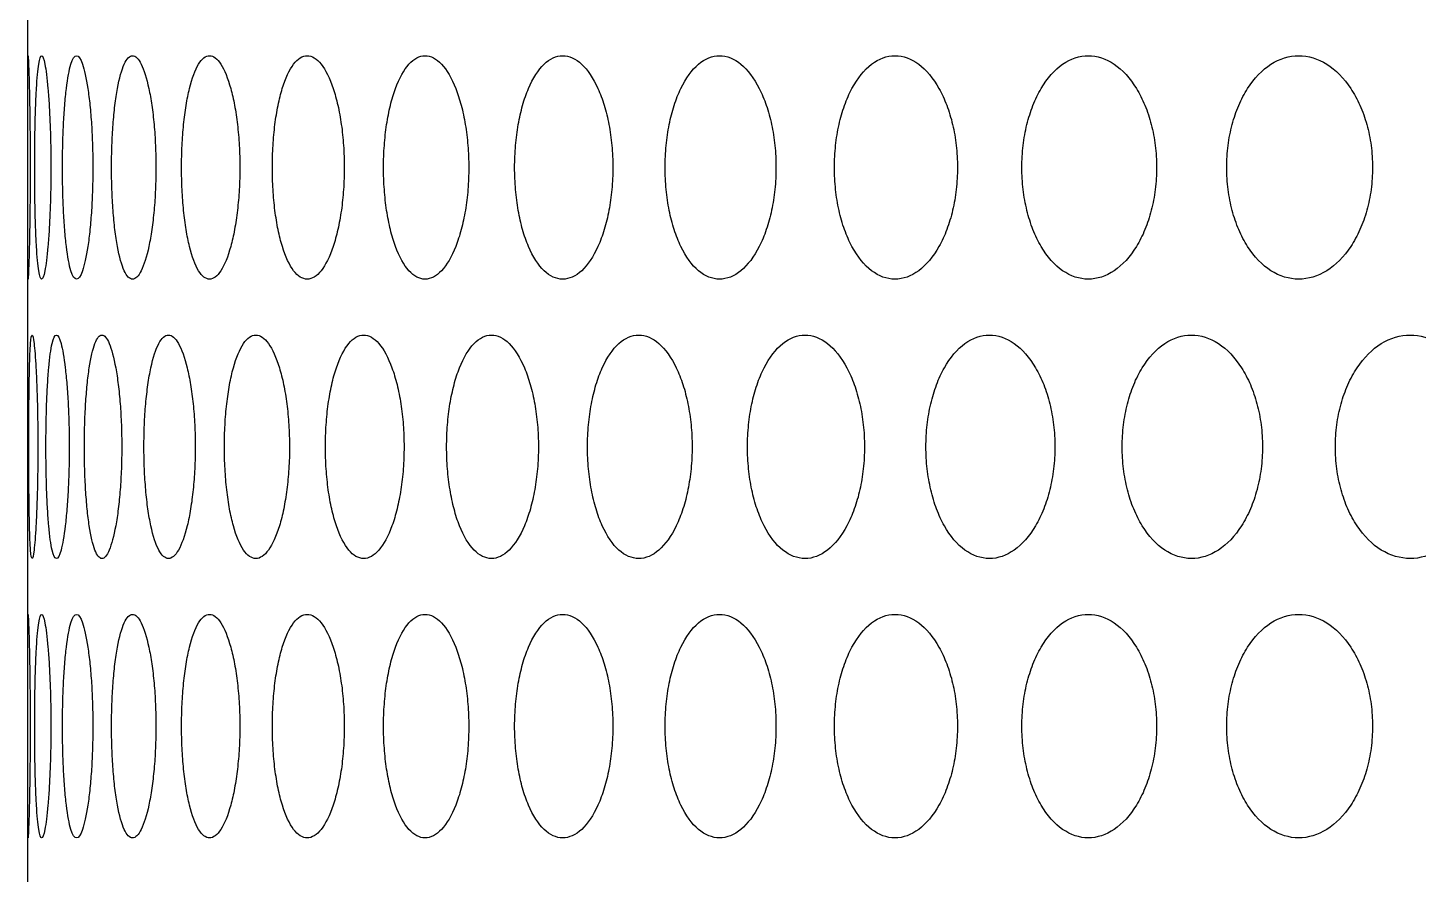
# Model space of a CAD drawing. Header units: millimetres. Extents: x 324 to 7054, y -67 to 2159.
# Drawn here: x 543.51 to 593.29, y 383.7 to 414 of the extents above; entities that cross this region are included whole.
import ezdxf

# ---------------------------------------------------------------- set-up
doc = ezdxf.new("R2010")
doc.units = ezdxf.units.MM
doc.header["$LTSCALE"] = 153.67
doc.layers.get('0').update_dxf_attribs({"linetype": 'CONTINUOUS'})
doc.layers.add('02___PRT_ALL_AXES', color=7, linetype='CONTINUOUS')

msp = doc.modelspace()

# ---------------------------------------------------------------- linework, layer by layer
at = {"linetype": 'Continuous'}
msp.add_line((543.51376, 232.49176), (543.51376, 776), dxfattribs=at)
at = {"layer": '02___PRT_ALL_AXES', "linetype": 'Continuous'}
for points, knots in [([(543.51376, 412.64766), (543.51376, 412.66388), (543.51391, 412.88757), (543.51862, 413.10456), (543.53924, 412.79082), (543.56273, 412.05038), (543.57964, 411.2386), (543.5899, 410.54817), (543.59669, 409.79095), (543.59826, 409.2663), (543.59827, 409)], [0, 0, 0, 0, 0.01486274, 0.21189019, 0.40891765, 0.6059451, 0.70445882, 0.80297255, 0.90148627, 1, 1, 1, 1]), ([(543.76057, 409), (543.76059, 409.26583), (543.76323, 409.78945), (543.77518, 410.54514), (543.79491, 411.23528), (543.83204, 412.04859), (543.89843, 412.7909), (544.00553, 413.10456), (544.12615, 412.79082), (544.2201, 412.05038), (544.27938, 411.2386), (544.31321, 410.54817), (544.33473, 409.79095), (544.33961, 409.2663), (544.33964, 409)], [0, 0, 0, 0, 0.0625, 0.125, 0.1875, 0.25, 0.375, 0.5, 0.625, 0.75, 0.8125, 0.875, 0.9375, 1, 1, 1, 1]), ([(544.75617, 409), (544.75621, 409.26583), (544.76214, 409.78945), (544.78873, 410.54514), (544.83193, 411.23528), (544.91134, 412.04859), (545.04805, 412.7909), (545.25503, 413.10456), (545.47516, 412.79082), (545.63919, 412.05038), (545.7406, 411.2386), (545.79787, 410.54817), (545.83403, 409.79095), (545.8422, 409.2663), (545.84226, 409)], [0, 0, 0, 0, 0.0625, 0.125, 0.1875, 0.25, 0.375, 0.5, 0.625, 0.75, 0.8125, 0.875, 0.9375, 1, 1, 1, 1]), ([(546.51134, 409), (546.5114, 409.26583), (546.52061, 409.78945), (546.56174, 410.54514), (546.62822, 411.23528), (546.74959, 412.04859), (546.95608, 412.7909), (547.2621, 413.10456), (547.58087, 412.79082), (547.81432, 412.05038), (547.95747, 411.2386), (548.03794, 410.54817), (548.08859, 409.79095), (548.10003, 409.2663), (548.1001, 409)], [0, 0, 0, 0, 0.0625, 0.125, 0.1875, 0.25, 0.375, 0.5, 0.625, 0.75, 0.8125, 0.875, 0.9375, 1, 1, 1, 1]), ([(549.01907, 409), (549.01915, 409.26583), (549.03159, 409.78945), (549.08709, 410.54514), (549.17659, 411.23528), (549.33944, 412.04859), (549.61488, 412.7909), (550.01872, 413.10456), (550.43485, 412.79082), (550.73679, 412.05038), (550.92109, 411.2386), (551.02445, 410.54817), (551.0894, 409.79095), (551.10404, 409.2663), (551.10414, 409)], [0, 0, 0, 0, 0.0625, 0.125, 0.1875, 0.25, 0.375, 0.5, 0.625, 0.75, 0.8125, 0.875, 0.9375, 1, 1, 1, 1]), ([(552.26931, 409), (552.26942, 409.26583), (552.28504, 409.78945), (552.35469, 410.54514), (552.46685, 411.23528), (552.67052, 412.04859), (553.01382, 412.7909), (553.51386, 413.10456), (554.02567, 412.79082), (554.3949, 412.05038), (554.61962, 411.2386), (554.74544, 410.54817), (554.82443, 409.79095), (554.84223, 409.2663), (554.84234, 409)], [0, 0, 0, 0, 0.0625, 0.125, 0.1875, 0.25, 0.375, 0.5, 0.625, 0.75, 0.8125, 0.875, 0.9375, 1, 1, 1, 1]), ([(556.24906, 409), (556.24918, 409.26583), (556.26793, 409.78945), (556.35145, 410.54514), (556.48581, 411.23528), (556.7295, 412.04859), (557.13927, 412.7909), (557.73351, 413.10456), (558.33897, 412.79082), (558.77401, 412.05038), (559.03824, 411.2386), (559.18603, 410.54817), (559.27873, 409.79095), (559.29962, 409.2663), (559.29975, 409)], [0, 0, 0, 0, 0.0625, 0.125, 0.1875, 0.25, 0.375, 0.5, 0.625, 0.75, 0.8125, 0.875, 0.9375, 1, 1, 1, 1]), ([(560.94238, 409), (560.94252, 409.26583), (560.96431, 409.78945), (561.06137, 410.54514), (561.21741, 411.23528), (561.50012, 412.04859), (561.97474, 412.7909), (562.6608, 413.10456), (563.35748, 412.79082), (563.85658, 412.05038), (564.15927, 411.2386), (564.32844, 410.54817), (564.43448, 409.79095), (564.45837, 409.2663), (564.45852, 409)], [0, 0, 0, 0, 0.0625, 0.125, 0.1875, 0.25, 0.375, 0.5, 0.625, 0.75, 0.8125, 0.875, 0.9375, 1, 1, 1, 1]), ([(566.33048, 409), (566.33065, 409.26583), (566.3554, 409.78945), (566.4656, 410.54514), (566.64269, 411.23528), (566.96331, 412.04859), (567.50086, 412.7909), (568.276, 413.10456), (569.0611, 412.79082), (569.62227, 412.05038), (569.96221, 411.2386), (570.15207, 410.54817), (570.27104, 409.79095), (570.29783, 409.2663), (570.29801, 409)], [0, 0, 0, 0, 0.0625, 0.125, 0.1875, 0.25, 0.375, 0.5, 0.625, 0.75, 0.8125, 0.875, 0.9375, 1, 1, 1, 1]), ([(572.39181, 409), (572.39199, 409.26583), (572.4196, 409.78945), (572.54251, 410.54514), (572.73994, 411.23528), (573.09717, 412.04859), (573.69551, 412.7909), (574.55662, 413.10456), (575.42702, 412.79082), (576.048, 412.05038), (576.42384, 411.2386), (576.63363, 410.54817), (576.76505, 409.79095), (576.79463, 409.2663), (576.79483, 409)], [0, 0, 0, 0, 0.0625, 0.125, 0.1875, 0.25, 0.375, 0.5, 0.625, 0.75, 0.8125, 0.875, 0.9375, 1, 1, 1, 1]), ([(579.10209, 409), (579.10229, 409.26583), (579.13265, 409.78945), (579.26777, 410.54514), (579.48475, 411.23528), (579.87717, 412.04859), (580.5339, 412.7909), (581.47754, 413.10456), (582.42974, 412.79082), (583.10805, 412.05038), (583.51827, 411.2386), (583.74717, 410.54817), (583.8905, 409.79095), (583.92276, 409.2663), (583.92298, 409)], [0, 0, 0, 0, 0.0625, 0.125, 0.1875, 0.25, 0.375, 0.5, 0.625, 0.75, 0.8125, 0.875, 0.9375, 1, 1, 1, 1]), ([(586.43446, 409), (586.43468, 409.26583), (586.46766, 409.78945), (586.61446, 410.54514), (586.85012, 411.23528), (587.27617, 412.04859), (587.98865, 412.7909), (589.01104, 413.10456), (590.04123, 412.79082), (590.77416, 412.05038), (591.21713, 411.2386), (591.4642, 410.54817), (591.61888, 409.79095), (591.6537, 409.2663), (591.65392, 409)], [0, 0, 0, 0, 0.0625, 0.125, 0.1875, 0.25, 0.375, 0.5, 0.625, 0.75, 0.8125, 0.875, 0.9375, 1, 1, 1, 1]), ([(543.59827, 409), (543.59826, 408.73417), (543.5967, 408.21055), (543.58994, 407.45486), (543.5797, 406.76472), (543.56278, 405.95141), (543.53925, 405.2091), (543.51859, 404.89544), (543.51391, 405.11256), (543.51376, 405.33602), (543.51376, 405.35237)], [0, 0, 0, 0, 0.09850114, 0.19700229, 0.29550343, 0.39400458, 0.59100686, 0.78800915, 0.98501144, 1, 1, 1, 1]), ([(544.33964, 409), (544.33961, 408.73417), (544.33475, 408.21055), (544.31332, 407.45486), (544.27958, 406.76472), (544.22029, 405.95141), (544.12624, 405.2091), (544.00532, 404.89544), (543.89852, 405.20918), (543.83217, 405.94962), (543.79504, 406.7614), (543.77524, 407.45183), (543.76324, 408.20905), (543.76058, 408.7337), (543.76057, 409)], [0, 0, 0, 0, 0.0625, 0.125, 0.1875, 0.25, 0.375, 0.5, 0.625, 0.75, 0.8125, 0.875, 0.9375, 1, 1, 1, 1]), ([(545.84226, 409), (545.8422, 408.73417), (545.83406, 408.21055), (545.79805, 407.45486), (545.74095, 406.76472), (545.63953, 405.95141), (545.47533, 405.2091), (545.25462, 404.89544), (545.04822, 405.20918), (544.91161, 405.94962), (544.83219, 406.7614), (544.78887, 407.45183), (544.76216, 408.20905), (544.7562, 408.7337), (544.75617, 409)], [0, 0, 0, 0, 0.0625, 0.125, 0.1875, 0.25, 0.375, 0.5, 0.625, 0.75, 0.8125, 0.875, 0.9375, 1, 1, 1, 1]), ([(548.1001, 409), (548.10003, 408.73417), (548.08864, 408.21055), (548.03819, 407.45486), (547.95795, 406.76472), (547.8148, 405.95141), (547.58111, 405.2091), (547.26151, 404.89544), (546.95633, 405.20918), (546.75, 405.94962), (546.62862, 406.7614), (546.56194, 407.45183), (546.52064, 408.20905), (546.5114, 408.7337), (546.51134, 409)], [0, 0, 0, 0, 0.0625, 0.125, 0.1875, 0.25, 0.375, 0.5, 0.625, 0.75, 0.8125, 0.875, 0.9375, 1, 1, 1, 1]), ([(551.10414, 409), (551.10404, 408.73417), (551.08945, 408.21055), (551.02477, 407.45486), (550.92172, 406.76472), (550.73741, 405.95141), (550.43517, 405.2091), (550.01794, 404.89544), (549.61521, 405.20918), (549.33999, 405.94962), (549.17713, 406.7614), (549.08737, 407.45183), (549.03164, 408.20905), (549.01915, 408.7337), (549.01907, 409)], [0, 0, 0, 0, 0.0625, 0.125, 0.1875, 0.25, 0.375, 0.5, 0.625, 0.75, 0.8125, 0.875, 0.9375, 1, 1, 1, 1]), ([(554.84234, 409), (554.84223, 408.73417), (554.82449, 408.21055), (554.74584, 407.45486), (554.62038, 406.76472), (554.39565, 405.95141), (554.02607, 405.2091), (553.5129, 404.89544), (553.01421, 405.20918), (552.67121, 405.94962), (552.46753, 406.7614), (552.35504, 407.45183), (552.2851, 408.20905), (552.26941, 408.7337), (552.26931, 409)], [0, 0, 0, 0, 0.0625, 0.125, 0.1875, 0.25, 0.375, 0.5, 0.625, 0.75, 0.8125, 0.875, 0.9375, 1, 1, 1, 1]), ([(559.29975, 409), (559.29961, 408.73417), (559.27881, 408.21055), (559.18649, 407.45486), (559.03913, 406.76472), (558.77489, 405.95141), (558.33944, 405.2091), (557.73237, 404.89544), (557.13974, 405.20918), (556.73032, 405.94962), (556.48663, 406.7614), (556.35186, 407.45183), (556.268, 408.20905), (556.24918, 408.7337), (556.24906, 409)], [0, 0, 0, 0, 0.0625, 0.125, 0.1875, 0.25, 0.375, 0.5, 0.625, 0.75, 0.8125, 0.875, 0.9375, 1, 1, 1, 1]), ([(564.45852, 409), (564.45836, 408.73417), (564.43457, 408.21055), (564.32896, 407.45486), (564.16029, 406.76472), (563.85759, 405.95141), (563.35802, 405.2091), (562.65949, 404.89544), (561.97528, 405.20918), (561.50108, 405.94962), (561.21836, 406.7614), (561.06185, 407.45183), (560.96439, 408.20905), (560.94252, 408.7337), (560.94238, 409)], [0, 0, 0, 0, 0.0625, 0.125, 0.1875, 0.25, 0.375, 0.5, 0.625, 0.75, 0.8125, 0.875, 0.9375, 1, 1, 1, 1]), ([(570.29801, 409), (570.29783, 408.73417), (570.27114, 408.21055), (570.15267, 407.45486), (569.96336, 406.76472), (569.62341, 405.95141), (569.06171, 405.2091), (568.27451, 404.89544), (567.50147, 405.20918), (566.96439, 405.94962), (566.64376, 406.7614), (566.46615, 407.45183), (566.35549, 408.20905), (566.33064, 408.7337), (566.33048, 409)], [0, 0, 0, 0, 0.0625, 0.125, 0.1875, 0.25, 0.375, 0.5, 0.625, 0.75, 0.8125, 0.875, 0.9375, 1, 1, 1, 1]), ([(576.79483, 409), (576.79463, 408.73417), (576.76516, 408.21055), (576.63429, 407.45486), (576.4251, 406.76472), (576.04926, 405.95141), (575.42769, 405.2091), (574.55498, 404.89544), (573.69619, 405.20918), (573.09838, 405.94962), (572.74114, 406.7614), (572.54312, 407.45183), (572.4197, 408.20905), (572.39199, 408.7337), (572.39181, 409)], [0, 0, 0, 0, 0.0625, 0.125, 0.1875, 0.25, 0.375, 0.5, 0.625, 0.75, 0.8125, 0.875, 0.9375, 1, 1, 1, 1]), ([(583.92298, 409), (583.92276, 408.73417), (583.89062, 408.21055), (583.74788, 407.45486), (583.51966, 406.76472), (583.10943, 405.95141), (582.43048, 405.2091), (581.47574, 404.89544), (580.53464, 405.20918), (579.8785, 405.94962), (579.48607, 406.7614), (579.26845, 407.45183), (579.13276, 408.20905), (579.10228, 408.7337), (579.10209, 409)], [0, 0, 0, 0, 0.0625, 0.125, 0.1875, 0.25, 0.375, 0.5, 0.625, 0.75, 0.8125, 0.875, 0.9375, 1, 1, 1, 1]), ([(591.65392, 409), (591.65369, 408.73417), (591.61901, 408.21055), (591.46497, 407.45486), (591.21862, 406.76472), (590.77565, 405.95141), (590.04203, 405.2091), (589.00909, 404.89544), (587.98946, 405.20918), (587.2776, 405.94962), (586.85155, 406.7614), (586.6152, 407.45183), (586.46779, 408.20905), (586.43468, 408.7337), (586.43446, 409)], [0, 0, 0, 0, 0.0625, 0.125, 0.1875, 0.25, 0.375, 0.5, 0.625, 0.75, 0.8125, 0.875, 0.9375, 1, 1, 1, 1]), ([(543.54897, 399), (543.54898, 399.26583), (543.54997, 399.78945), (543.55458, 400.54514), (543.56255, 401.23528), (543.57847, 402.04859), (543.60958, 402.7909), (543.66656, 403.10456), (543.73722, 402.79082), (543.79596, 402.05038), (543.83408, 401.2386), (543.85614, 400.54817), (543.8703, 399.79095), (543.87352, 399.2663), (543.87355, 399)], [0, 0, 0, 0, 0.0625, 0.125, 0.1875, 0.25, 0.375, 0.5, 0.625, 0.75, 0.8125, 0.875, 0.9375, 1, 1, 1, 1]), ([(544.1631, 399), (544.16313, 399.26583), (544.16742, 399.78945), (544.1867, 400.54514), (544.21818, 401.23528), (544.27648, 402.04859), (544.37808, 402.7909), (544.5352, 403.10456), (544.70566, 402.79082), (544.83471, 402.05038), (544.9151, 401.2386), (544.96067, 400.54817), (544.98953, 399.79095), (544.99606, 399.2663), (544.9961, 399)], [0, 0, 0, 0, 0.0625, 0.125, 0.1875, 0.25, 0.375, 0.5, 0.625, 0.75, 0.8125, 0.875, 0.9375, 1, 1, 1, 1]), ([(545.53917, 399), (545.53923, 399.26583), (545.5468, 399.78945), (545.58068, 400.54514), (545.63554, 401.23528), (545.73598, 402.04859), (545.90767, 402.7909), (546.1643, 403.10456), (546.43388, 402.79082), (546.63272, 402.05038), (546.75506, 401.2386), (546.82397, 400.54817), (546.8674, 399.79095), (546.87721, 399.2663), (546.87727, 399)], [0, 0, 0, 0, 0.0625, 0.125, 0.1875, 0.25, 0.375, 0.5, 0.625, 0.75, 0.8125, 0.875, 0.9375, 1, 1, 1, 1]), ([(547.67169, 399), (547.67177, 399.26583), (547.6826, 399.78945), (547.73093, 400.54514), (547.80896, 401.23528), (547.95114, 402.04859), (548.19223, 402.7909), (548.54734, 403.10456), (548.91497, 402.79082), (549.1828, 402.05038), (549.34661, 401.2386), (549.43857, 400.54817), (549.4964, 399.79095), (549.50944, 399.2663), (549.50953, 399)], [0, 0, 0, 0, 0.0625, 0.125, 0.1875, 0.25, 0.375, 0.5, 0.625, 0.75, 0.8125, 0.875, 0.9375, 1, 1, 1, 1]), ([(550.55212, 399), (550.55221, 399.26583), (550.56625, 399.78945), (550.62886, 400.54514), (550.72974, 401.23528), (550.91309, 402.04859), (551.22262, 402.7909), (551.67478, 403.10456), (552.13898, 402.79082), (552.47474, 402.05038), (552.67935, 401.2386), (552.794, 400.54817), (552.866, 399.79095), (552.88223, 399.2663), (552.88234, 399)], [0, 0, 0, 0, 0.0625, 0.125, 0.1875, 0.25, 0.375, 0.5, 0.625, 0.75, 0.8125, 0.875, 0.9375, 1, 1, 1, 1]), ([(554.16892, 399), (554.16904, 399.26583), (554.18623, 399.78945), (554.26285, 400.54514), (554.38618, 401.23528), (554.60997, 402.04859), (554.98669, 402.7909), (555.53411, 403.10456), (556.09303, 402.79082), (556.49536, 402.05038), (556.73996, 401.2386), (556.87683, 400.54817), (556.96272, 399.79095), (556.98207, 399.2663), (556.9822, 399)], [0, 0, 0, 0, 0.0625, 0.125, 0.1875, 0.25, 0.375, 0.5, 0.625, 0.75, 0.8125, 0.875, 0.9375, 1, 1, 1, 1]), ([(558.50763, 399), (558.50776, 399.26583), (558.52804, 399.78945), (558.61837, 400.54514), (558.76365, 401.23528), (559.02698, 402.04859), (559.4694, 402.7909), (560.10987, 403.10456), (560.76126, 402.79082), (561.22856, 402.05038), (561.51217, 401.2386), (561.67073, 400.54817), (561.77015, 399.79095), (561.79255, 399.2663), (561.79269, 399)], [0, 0, 0, 0, 0.0625, 0.125, 0.1875, 0.25, 0.375, 0.5, 0.625, 0.75, 0.8125, 0.875, 0.9375, 1, 1, 1, 1]), ([(563.55087, 399), (563.55102, 399.26583), (563.5743, 399.78945), (563.67798, 400.54514), (563.84463, 401.23528), (564.14645, 402.04859), (564.65278, 402.7909), (565.38375, 403.10456), (566.12501, 402.79082), (566.65541, 402.05038), (566.97689, 401.2386), (567.1565, 400.54817), (567.26906, 399.79095), (567.29441, 399.2663), (567.29457, 399)], [0, 0, 0, 0, 0.0625, 0.125, 0.1875, 0.25, 0.375, 0.5, 0.625, 0.75, 0.8125, 0.875, 0.9375, 1, 1, 1, 1]), ([(569.27845, 399), (569.27862, 399.26583), (569.30481, 399.78945), (569.42143, 400.54514), (569.60878, 401.23528), (569.94788, 402.04859), (570.5161, 402.7909), (571.33464, 403.10456), (572.16281, 402.79082), (572.75417, 402.05038), (573.11225, 401.2386), (573.31217, 400.54817), (573.43743, 399.79095), (573.46563, 399.2663), (573.46581, 399)], [0, 0, 0, 0, 0.0625, 0.125, 0.1875, 0.25, 0.375, 0.5, 0.625, 0.75, 0.8125, 0.875, 0.9375, 1, 1, 1, 1]), ([(575.66745, 399), (575.66764, 399.26583), (575.69664, 399.78945), (575.82572, 400.54514), (576.03302, 401.23528), (576.40804, 402.04859), (577.03589, 402.7909), (577.93872, 403.10456), (578.85047, 402.79082), (579.50044, 402.05038), (579.89367, 401.2386), (580.11312, 400.54817), (580.25057, 399.79095), (580.28151, 399.2663), (580.28171, 399)], [0, 0, 0, 0, 0.0625, 0.125, 0.1875, 0.25, 0.375, 0.5, 0.625, 0.75, 0.8125, 0.875, 0.9375, 1, 1, 1, 1]), ([(582.69229, 399), (582.6925, 399.26583), (582.72419, 399.78945), (582.86522, 400.54514), (583.09165, 401.23528), (583.50109, 402.04859), (584.18604, 402.7909), (585.16954, 403.10456), (586.16123, 402.79082), (586.86721, 402.05038), (587.29402, 401.2386), (587.53212, 400.54817), (587.6812, 399.79095), (587.71476, 399.2663), (587.71498, 399)], [0, 0, 0, 0, 0.0625, 0.125, 0.1875, 0.25, 0.375, 0.5, 0.625, 0.75, 0.8125, 0.875, 0.9375, 1, 1, 1, 1]), ([(590.32485, 399), (590.32508, 399.26583), (590.35933, 399.78945), (590.51175, 400.54514), (590.7564, 401.23528), (591.19862, 402.04859), (591.93793, 402.7909), (592.99818, 403.10456), (594.06584, 402.79082), (594.825, 402.05038), (595.28367, 401.2386), (595.53947, 400.54817), (595.6996, 399.79095), (595.73563, 399.2663), (595.73587, 399)], [0, 0, 0, 0, 0.0625, 0.125, 0.1875, 0.25, 0.375, 0.5, 0.625, 0.75, 0.8125, 0.875, 0.9375, 1, 1, 1, 1]), ([(543.87355, 399), (543.87352, 398.73417), (543.87031, 398.21055), (543.85621, 397.45486), (543.83421, 396.76472), (543.79609, 395.95141), (543.73727, 395.2091), (543.66644, 394.89544), (543.60963, 395.20918), (543.57853, 395.94962), (543.5626, 396.7614), (543.5546, 397.45183), (543.54998, 398.20905), (543.54898, 398.7337), (543.54897, 399)], [0, 0, 0, 0, 0.0625, 0.125, 0.1875, 0.25, 0.375, 0.5, 0.625, 0.75, 0.8125, 0.875, 0.9375, 1, 1, 1, 1]), ([(544.9961, 399), (544.99606, 398.73417), (544.98955, 398.21055), (544.96082, 397.45486), (544.91537, 396.76472), (544.83498, 395.95141), (544.70579, 395.2091), (544.53489, 394.89544), (544.37821, 395.20918), (544.27668, 395.94962), (544.21837, 396.7614), (544.1868, 397.45183), (544.16744, 398.20905), (544.16313, 398.7337), (544.1631, 399)], [0, 0, 0, 0, 0.0625, 0.125, 0.1875, 0.25, 0.375, 0.5, 0.625, 0.75, 0.8125, 0.875, 0.9375, 1, 1, 1, 1]), ([(546.87727, 399), (546.8772, 398.73417), (546.86743, 398.21055), (546.82418, 397.45486), (546.75548, 396.76472), (546.63313, 395.95141), (546.43409, 395.2091), (546.1638, 394.89544), (545.90788, 395.20918), (545.73632, 395.94962), (545.63588, 396.7614), (545.58085, 397.45183), (545.54683, 398.20905), (545.53922, 398.7337), (545.53917, 399)], [0, 0, 0, 0, 0.0625, 0.125, 0.1875, 0.25, 0.375, 0.5, 0.625, 0.75, 0.8125, 0.875, 0.9375, 1, 1, 1, 1]), ([(549.50953, 399), (549.50944, 398.73417), (549.49645, 398.21055), (549.43885, 397.45486), (549.34716, 396.76472), (549.18335, 395.95141), (548.91525, 395.2091), (548.54665, 394.89544), (548.19252, 395.20918), (547.95162, 395.94962), (547.80944, 396.7614), (547.73117, 397.45183), (547.68264, 398.20905), (547.67176, 398.7337), (547.67169, 399)], [0, 0, 0, 0, 0.0625, 0.125, 0.1875, 0.25, 0.375, 0.5, 0.625, 0.75, 0.8125, 0.875, 0.9375, 1, 1, 1, 1]), ([(552.88234, 399), (552.88223, 398.73417), (552.86606, 398.21055), (552.79436, 397.45486), (552.68004, 396.76472), (552.47542, 395.95141), (552.13934, 395.2091), (551.67391, 394.89544), (551.22298, 395.20918), (550.91371, 395.94962), (550.73035, 396.7614), (550.62917, 397.45183), (550.56631, 398.20905), (550.55221, 398.7337), (550.55212, 399)], [0, 0, 0, 0, 0.0625, 0.125, 0.1875, 0.25, 0.375, 0.5, 0.625, 0.75, 0.8125, 0.875, 0.9375, 1, 1, 1, 1]), ([(556.9822, 399), (556.98207, 398.73417), (556.96279, 398.21055), (556.87726, 397.45486), (556.74078, 396.76472), (556.49618, 395.95141), (556.09346, 395.2091), (555.53306, 394.89544), (554.98713, 395.20918), (554.61072, 395.94962), (554.38693, 396.7614), (554.26324, 397.45183), (554.1863, 398.20905), (554.16904, 398.7337), (554.16892, 399)], [0, 0, 0, 0, 0.0625, 0.125, 0.1875, 0.25, 0.375, 0.5, 0.625, 0.75, 0.8125, 0.875, 0.9375, 1, 1, 1, 1]), ([(561.79269, 399), (561.79254, 398.73417), (561.77024, 398.21055), (561.67122, 397.45486), (561.51313, 396.76472), (561.22951, 395.95141), (560.76177, 395.2091), (560.10864, 394.89544), (559.4699, 395.20918), (559.02787, 395.94962), (558.76453, 396.7614), (558.61883, 397.45183), (558.52812, 398.20905), (558.50776, 398.7337), (558.50763, 399)], [0, 0, 0, 0, 0.0625, 0.125, 0.1875, 0.25, 0.375, 0.5, 0.625, 0.75, 0.8125, 0.875, 0.9375, 1, 1, 1, 1]), ([(567.29457, 399), (567.29441, 398.73417), (567.26915, 398.21055), (567.15706, 397.45486), (566.97798, 396.76472), (566.65649, 395.95141), (566.12559, 395.2091), (565.38235, 394.89544), (564.65336, 395.20918), (564.14747, 395.94962), (563.84564, 396.7614), (563.6785, 397.45183), (563.57439, 398.20905), (563.55102, 398.7337), (563.55087, 399)], [0, 0, 0, 0, 0.0625, 0.125, 0.1875, 0.25, 0.375, 0.5, 0.625, 0.75, 0.8125, 0.875, 0.9375, 1, 1, 1, 1]), ([(573.46581, 399), (573.46563, 398.73417), (573.43753, 398.21055), (573.3128, 397.45486), (573.11345, 396.76472), (572.75537, 395.95141), (572.16345, 395.2091), (571.33308, 394.89544), (570.51675, 395.20918), (569.94902, 395.94962), (569.60992, 396.7614), (569.42201, 397.45183), (569.30491, 398.20905), (569.27862, 398.7337), (569.27845, 399)], [0, 0, 0, 0, 0.0625, 0.125, 0.1875, 0.25, 0.375, 0.5, 0.625, 0.75, 0.8125, 0.875, 0.9375, 1, 1, 1, 1]), ([(580.28171, 399), (580.2815, 398.73417), (580.25068, 398.21055), (580.11381, 397.45486), (579.89499, 396.76472), (579.50176, 395.95141), (578.85118, 395.2091), (577.93699, 394.89544), (577.0366, 395.20918), (576.40931, 395.94962), (576.03428, 396.7614), (575.82636, 397.45183), (575.69674, 398.20905), (575.66764, 398.7337), (575.66745, 399)], [0, 0, 0, 0, 0.0625, 0.125, 0.1875, 0.25, 0.375, 0.5, 0.625, 0.75, 0.8125, 0.875, 0.9375, 1, 1, 1, 1]), ([(587.71498, 399), (587.71475, 398.73417), (587.68133, 398.21055), (587.53286, 397.45486), (587.29546, 396.76472), (586.86864, 395.95141), (586.16201, 395.2091), (585.16767, 394.89544), (584.18681, 395.20918), (583.50247, 395.94962), (583.09302, 396.7614), (582.86592, 397.45183), (582.7243, 398.20905), (582.6925, 398.7337), (582.69229, 399)], [0, 0, 0, 0, 0.0625, 0.125, 0.1875, 0.25, 0.375, 0.5, 0.625, 0.75, 0.8125, 0.875, 0.9375, 1, 1, 1, 1]), ([(595.73587, 399), (595.73563, 398.73417), (595.69973, 398.21055), (595.54027, 397.45486), (595.28522, 396.76472), (594.82653, 395.95141), (594.06667, 395.2091), (592.99616, 394.89544), (591.93877, 395.20918), (591.20011, 395.94962), (590.75789, 396.7614), (590.51251, 397.45183), (590.35946, 398.20905), (590.32508, 398.7337), (590.32485, 399)], [0, 0, 0, 0, 0.0625, 0.125, 0.1875, 0.25, 0.375, 0.5, 0.625, 0.75, 0.8125, 0.875, 0.9375, 1, 1, 1, 1]), ([(543.51376, 392.64766), (543.51376, 392.66388), (543.51391, 392.88757), (543.51862, 393.10456), (543.53924, 392.79082), (543.56273, 392.05038), (543.57964, 391.2386), (543.5899, 390.54817), (543.59669, 389.79095), (543.59826, 389.2663), (543.59827, 389)], [0, 0, 0, 0, 0.01486274, 0.21189019, 0.40891765, 0.6059451, 0.70445882, 0.80297255, 0.90148627, 1, 1, 1, 1]), ([(543.76057, 389), (543.76059, 389.26583), (543.76323, 389.78945), (543.77518, 390.54514), (543.79491, 391.23528), (543.83204, 392.04859), (543.89843, 392.7909), (544.00553, 393.10456), (544.12615, 392.79082), (544.2201, 392.05038), (544.27938, 391.2386), (544.31321, 390.54817), (544.33473, 389.79095), (544.33961, 389.2663), (544.33964, 389)], [0, 0, 0, 0, 0.0625, 0.125, 0.1875, 0.25, 0.375, 0.5, 0.625, 0.75, 0.8125, 0.875, 0.9375, 1, 1, 1, 1]), ([(544.75617, 389), (544.75621, 389.26583), (544.76214, 389.78945), (544.78873, 390.54514), (544.83193, 391.23528), (544.91134, 392.04859), (545.04805, 392.7909), (545.25503, 393.10456), (545.47516, 392.79082), (545.63919, 392.05038), (545.7406, 391.2386), (545.79787, 390.54817), (545.83403, 389.79095), (545.8422, 389.2663), (545.84226, 389)], [0, 0, 0, 0, 0.0625, 0.125, 0.1875, 0.25, 0.375, 0.5, 0.625, 0.75, 0.8125, 0.875, 0.9375, 1, 1, 1, 1]), ([(546.51134, 389), (546.5114, 389.26583), (546.52061, 389.78945), (546.56174, 390.54514), (546.62822, 391.23528), (546.74959, 392.04859), (546.95608, 392.7909), (547.2621, 393.10456), (547.58087, 392.79082), (547.81432, 392.05038), (547.95747, 391.2386), (548.03794, 390.54817), (548.08859, 389.79095), (548.10003, 389.2663), (548.1001, 389)], [0, 0, 0, 0, 0.0625, 0.125, 0.1875, 0.25, 0.375, 0.5, 0.625, 0.75, 0.8125, 0.875, 0.9375, 1, 1, 1, 1]), ([(549.01907, 389), (549.01915, 389.26583), (549.03159, 389.78945), (549.08709, 390.54514), (549.17659, 391.23528), (549.33944, 392.04859), (549.61488, 392.7909), (550.01872, 393.10456), (550.43485, 392.79082), (550.73679, 392.05038), (550.92109, 391.2386), (551.02445, 390.54817), (551.0894, 389.79095), (551.10404, 389.2663), (551.10414, 389)], [0, 0, 0, 0, 0.0625, 0.125, 0.1875, 0.25, 0.375, 0.5, 0.625, 0.75, 0.8125, 0.875, 0.9375, 1, 1, 1, 1]), ([(552.26931, 389), (552.26942, 389.26583), (552.28504, 389.78945), (552.35469, 390.54514), (552.46685, 391.23528), (552.67052, 392.04859), (553.01382, 392.7909), (553.51386, 393.10456), (554.02567, 392.79082), (554.3949, 392.05038), (554.61962, 391.2386), (554.74544, 390.54817), (554.82443, 389.79095), (554.84223, 389.2663), (554.84234, 389)], [0, 0, 0, 0, 0.0625, 0.125, 0.1875, 0.25, 0.375, 0.5, 0.625, 0.75, 0.8125, 0.875, 0.9375, 1, 1, 1, 1]), ([(556.24906, 389), (556.24918, 389.26583), (556.26793, 389.78945), (556.35145, 390.54514), (556.48581, 391.23528), (556.7295, 392.04859), (557.13927, 392.7909), (557.73351, 393.10456), (558.33897, 392.79082), (558.77401, 392.05038), (559.03824, 391.2386), (559.18603, 390.54817), (559.27873, 389.79095), (559.29962, 389.2663), (559.29975, 389)], [0, 0, 0, 0, 0.0625, 0.125, 0.1875, 0.25, 0.375, 0.5, 0.625, 0.75, 0.8125, 0.875, 0.9375, 1, 1, 1, 1]), ([(560.94238, 389), (560.94252, 389.26583), (560.96431, 389.78945), (561.06137, 390.54514), (561.21741, 391.23528), (561.50012, 392.04859), (561.97474, 392.7909), (562.6608, 393.10456), (563.35748, 392.79082), (563.85658, 392.05038), (564.15927, 391.2386), (564.32844, 390.54817), (564.43448, 389.79095), (564.45837, 389.2663), (564.45852, 389)], [0, 0, 0, 0, 0.0625, 0.125, 0.1875, 0.25, 0.375, 0.5, 0.625, 0.75, 0.8125, 0.875, 0.9375, 1, 1, 1, 1]), ([(566.33048, 389), (566.33065, 389.26583), (566.3554, 389.78945), (566.4656, 390.54514), (566.64269, 391.23528), (566.96331, 392.04859), (567.50086, 392.7909), (568.276, 393.10456), (569.0611, 392.79082), (569.62227, 392.05038), (569.96221, 391.2386), (570.15207, 390.54817), (570.27104, 389.79095), (570.29783, 389.2663), (570.29801, 389)], [0, 0, 0, 0, 0.0625, 0.125, 0.1875, 0.25, 0.375, 0.5, 0.625, 0.75, 0.8125, 0.875, 0.9375, 1, 1, 1, 1]), ([(572.39181, 389), (572.39199, 389.26583), (572.4196, 389.78945), (572.54251, 390.54514), (572.73994, 391.23528), (573.09717, 392.04859), (573.69551, 392.7909), (574.55662, 393.10456), (575.42702, 392.79082), (576.048, 392.05038), (576.42384, 391.2386), (576.63363, 390.54817), (576.76505, 389.79095), (576.79463, 389.2663), (576.79483, 389)], [0, 0, 0, 0, 0.0625, 0.125, 0.1875, 0.25, 0.375, 0.5, 0.625, 0.75, 0.8125, 0.875, 0.9375, 1, 1, 1, 1]), ([(579.10209, 389), (579.10229, 389.26583), (579.13265, 389.78945), (579.26777, 390.54514), (579.48475, 391.23528), (579.87717, 392.04859), (580.5339, 392.7909), (581.47754, 393.10456), (582.42974, 392.79082), (583.10805, 392.05038), (583.51827, 391.2386), (583.74717, 390.54817), (583.8905, 389.79095), (583.92276, 389.2663), (583.92298, 389)], [0, 0, 0, 0, 0.0625, 0.125, 0.1875, 0.25, 0.375, 0.5, 0.625, 0.75, 0.8125, 0.875, 0.9375, 1, 1, 1, 1]), ([(586.43446, 389), (586.43468, 389.26583), (586.46766, 389.78945), (586.61446, 390.54514), (586.85012, 391.23528), (587.27617, 392.04859), (587.98865, 392.7909), (589.01104, 393.10456), (590.04123, 392.79082), (590.77416, 392.05038), (591.21713, 391.2386), (591.4642, 390.54817), (591.61888, 389.79095), (591.6537, 389.2663), (591.65392, 389)], [0, 0, 0, 0, 0.0625, 0.125, 0.1875, 0.25, 0.375, 0.5, 0.625, 0.75, 0.8125, 0.875, 0.9375, 1, 1, 1, 1]), ([(543.59827, 389), (543.59826, 388.73417), (543.5967, 388.21055), (543.58994, 387.45486), (543.5797, 386.76472), (543.56278, 385.95141), (543.53925, 385.2091), (543.51859, 384.89544), (543.51391, 385.11256), (543.51376, 385.33602), (543.51376, 385.35237)], [0, 0, 0, 0, 0.09850114, 0.19700229, 0.29550343, 0.39400458, 0.59100686, 0.78800915, 0.98501144, 1, 1, 1, 1]), ([(544.33964, 389), (544.33961, 388.73417), (544.33475, 388.21055), (544.31332, 387.45486), (544.27958, 386.76472), (544.22029, 385.95141), (544.12624, 385.2091), (544.00532, 384.89544), (543.89852, 385.20918), (543.83217, 385.94962), (543.79504, 386.7614), (543.77524, 387.45183), (543.76324, 388.20905), (543.76058, 388.7337), (543.76057, 389)], [0, 0, 0, 0, 0.0625, 0.125, 0.1875, 0.25, 0.375, 0.5, 0.625, 0.75, 0.8125, 0.875, 0.9375, 1, 1, 1, 1]), ([(545.84226, 389), (545.8422, 388.73417), (545.83406, 388.21055), (545.79805, 387.45486), (545.74095, 386.76472), (545.63953, 385.95141), (545.47533, 385.2091), (545.25462, 384.89544), (545.04822, 385.20918), (544.91161, 385.94962), (544.83219, 386.7614), (544.78887, 387.45183), (544.76216, 388.20905), (544.7562, 388.7337), (544.75617, 389)], [0, 0, 0, 0, 0.0625, 0.125, 0.1875, 0.25, 0.375, 0.5, 0.625, 0.75, 0.8125, 0.875, 0.9375, 1, 1, 1, 1]), ([(548.1001, 389), (548.10003, 388.73417), (548.08864, 388.21055), (548.03819, 387.45486), (547.95795, 386.76472), (547.8148, 385.95141), (547.58111, 385.2091), (547.26151, 384.89544), (546.95633, 385.20918), (546.75, 385.94962), (546.62862, 386.7614), (546.56194, 387.45183), (546.52064, 388.20905), (546.5114, 388.7337), (546.51134, 389)], [0, 0, 0, 0, 0.0625, 0.125, 0.1875, 0.25, 0.375, 0.5, 0.625, 0.75, 0.8125, 0.875, 0.9375, 1, 1, 1, 1]), ([(551.10414, 389), (551.10404, 388.73417), (551.08945, 388.21055), (551.02477, 387.45486), (550.92172, 386.76472), (550.73741, 385.95141), (550.43517, 385.2091), (550.01794, 384.89544), (549.61521, 385.20918), (549.33999, 385.94962), (549.17713, 386.7614), (549.08737, 387.45183), (549.03164, 388.20905), (549.01915, 388.7337), (549.01907, 389)], [0, 0, 0, 0, 0.0625, 0.125, 0.1875, 0.25, 0.375, 0.5, 0.625, 0.75, 0.8125, 0.875, 0.9375, 1, 1, 1, 1]), ([(554.84234, 389), (554.84223, 388.73417), (554.82449, 388.21055), (554.74584, 387.45486), (554.62038, 386.76472), (554.39565, 385.95141), (554.02607, 385.2091), (553.5129, 384.89544), (553.01421, 385.20918), (552.67121, 385.94962), (552.46753, 386.7614), (552.35504, 387.45183), (552.2851, 388.20905), (552.26941, 388.7337), (552.26931, 389)], [0, 0, 0, 0, 0.0625, 0.125, 0.1875, 0.25, 0.375, 0.5, 0.625, 0.75, 0.8125, 0.875, 0.9375, 1, 1, 1, 1]), ([(559.29975, 389), (559.29961, 388.73417), (559.27881, 388.21055), (559.18649, 387.45486), (559.03913, 386.76472), (558.77489, 385.95141), (558.33944, 385.2091), (557.73237, 384.89544), (557.13974, 385.20918), (556.73032, 385.94962), (556.48663, 386.7614), (556.35186, 387.45183), (556.268, 388.20905), (556.24918, 388.7337), (556.24906, 389)], [0, 0, 0, 0, 0.0625, 0.125, 0.1875, 0.25, 0.375, 0.5, 0.625, 0.75, 0.8125, 0.875, 0.9375, 1, 1, 1, 1]), ([(564.45852, 389), (564.45836, 388.73417), (564.43457, 388.21055), (564.32896, 387.45486), (564.16029, 386.76472), (563.85759, 385.95141), (563.35802, 385.2091), (562.65949, 384.89544), (561.97528, 385.20918), (561.50108, 385.94962), (561.21836, 386.7614), (561.06185, 387.45183), (560.96439, 388.20905), (560.94252, 388.7337), (560.94238, 389)], [0, 0, 0, 0, 0.0625, 0.125, 0.1875, 0.25, 0.375, 0.5, 0.625, 0.75, 0.8125, 0.875, 0.9375, 1, 1, 1, 1]), ([(570.29801, 389), (570.29783, 388.73417), (570.27114, 388.21055), (570.15267, 387.45486), (569.96336, 386.76472), (569.62341, 385.95141), (569.06171, 385.2091), (568.27451, 384.89544), (567.50147, 385.20918), (566.96439, 385.94962), (566.64376, 386.7614), (566.46615, 387.45183), (566.35549, 388.20905), (566.33064, 388.7337), (566.33048, 389)], [0, 0, 0, 0, 0.0625, 0.125, 0.1875, 0.25, 0.375, 0.5, 0.625, 0.75, 0.8125, 0.875, 0.9375, 1, 1, 1, 1]), ([(576.79483, 389), (576.79463, 388.73417), (576.76516, 388.21055), (576.63429, 387.45486), (576.4251, 386.76472), (576.04926, 385.95141), (575.42769, 385.2091), (574.55498, 384.89544), (573.69619, 385.20918), (573.09838, 385.94962), (572.74114, 386.7614), (572.54312, 387.45183), (572.4197, 388.20905), (572.39199, 388.7337), (572.39181, 389)], [0, 0, 0, 0, 0.0625, 0.125, 0.1875, 0.25, 0.375, 0.5, 0.625, 0.75, 0.8125, 0.875, 0.9375, 1, 1, 1, 1]), ([(583.92298, 389), (583.92276, 388.73417), (583.89062, 388.21055), (583.74788, 387.45486), (583.51966, 386.76472), (583.10943, 385.95141), (582.43048, 385.2091), (581.47574, 384.89544), (580.53464, 385.20918), (579.8785, 385.94962), (579.48607, 386.7614), (579.26845, 387.45183), (579.13276, 388.20905), (579.10228, 388.7337), (579.10209, 389)], [0, 0, 0, 0, 0.0625, 0.125, 0.1875, 0.25, 0.375, 0.5, 0.625, 0.75, 0.8125, 0.875, 0.9375, 1, 1, 1, 1]), ([(591.65392, 389), (591.65369, 388.73417), (591.61901, 388.21055), (591.46497, 387.45486), (591.21862, 386.76472), (590.77565, 385.95141), (590.04203, 385.2091), (589.00909, 384.89544), (587.98946, 385.20918), (587.2776, 385.94962), (586.85155, 386.7614), (586.6152, 387.45183), (586.46779, 388.20905), (586.43468, 388.7337), (586.43446, 389)], [0, 0, 0, 0, 0.0625, 0.125, 0.1875, 0.25, 0.375, 0.5, 0.625, 0.75, 0.8125, 0.875, 0.9375, 1, 1, 1, 1])]:
    msp.add_open_spline(points, degree=3, knots=knots, dxfattribs=at)

doc.saveas('drawing.dxf')
